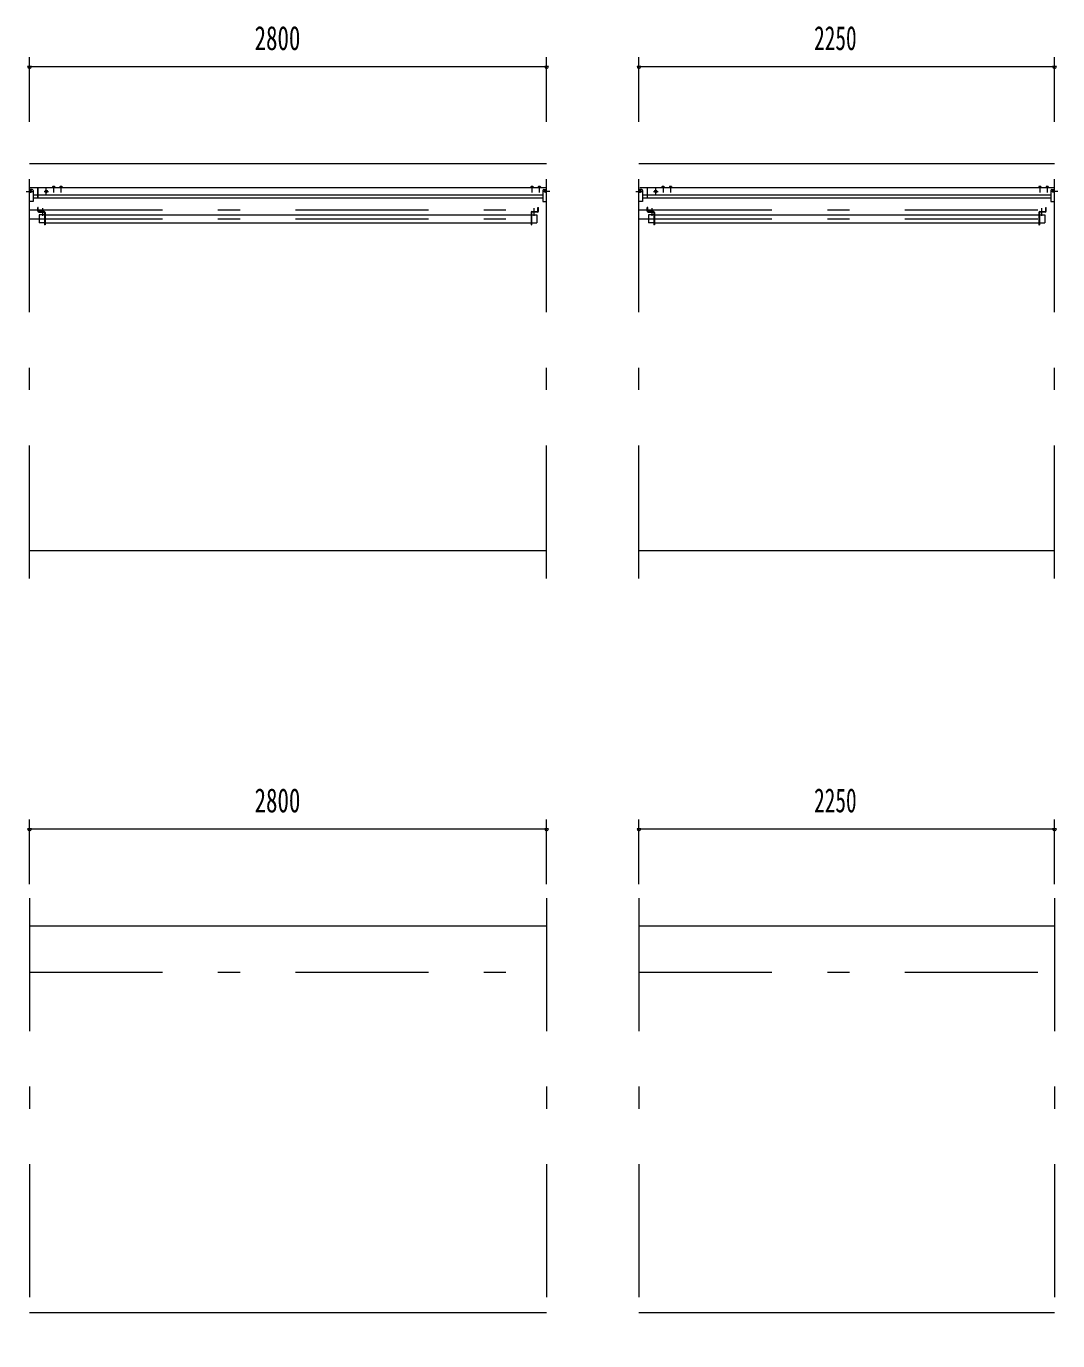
# Model space of a CAD drawing. Units: millimetres, scale not verified. Extents: x -26656 to 26658, y -10500 to 10500.
# Drawn here: x -15186 to -9601, y -7705 to -592 of the extents above; entities that cross this region are included whole.
import ezdxf
from ezdxf.enums import TextEntityAlignment as Align

# ---------------------------------------------------------------- set-up
doc = ezdxf.new("R2010")
doc.units = ezdxf.units.MM
doc.header["$LTSCALE"] = 60
doc.linetypes.add('USER3', pattern=[24, 12, -5, 2, -5])
for name, color, linetype, lineweight in [('0-2_1-05BOLD', 7, 'Continuous', 18), ('0-3_1-25CENTER', 3, 'USER3', 18), ('0-5_1-55DIM', 3, 'Continuous', 18)]:
    doc.layers.add(name, color=color, linetype=linetype, lineweight=lineweight)
doc.styles.add('ＭＳ ゴシック', font='')
doc.styles.get('ＭＳ ゴシック').set_extended_font_data('MS Gothic')

msp = doc.modelspace()

# ---------------------------------------------------------------- linework, layer by layer
at = {"layer": '0-2_1-05BOLD'}
for p, q in [((-15168.48, -1335.33), (-12368.48, -1335.33)), ((-11868.48, -1335.33), (-9618.48, -1335.33)), ((-15153.48, -1475.28), (-15168.48, -1475.28)), ((-15168.48, -1480), (-15163.48, -1482.89)), ((-15168.48, -1491.55), (-15163.48, -1488.67)), ((-12368.48, -1465.78), (-15164.2, -1465.78)), ((-15159.98, -1481.78), (-15163.68, -1481.78)), ((-15163.68, -1489.78), (-15159.98, -1489.78)), ((-15163.48, -1488.67), (-15163.48, -1482.89)), ((-15123.48, -1465.78), (-15123.48, -1523.38)), ((-15123.48, -1467.38), (-15122.48, -1467.38)), ((-15122.48, -1523.38), (-15122.48, -1465.78)), ((-15082.48, -1488.67), (-15077.48, -1491.55)), ((-15077.48, -1491.55), (-15072.48, -1488.67)), ((-15072.48, -1488.67), (-15072.48, -1482.89)), ((-15044.23, -1464.18), (-15044.23, -1465.78)), ((-15031.73, -1464.18), (-15044.23, -1464.18)), ((-15040.87, -1460.68), (-15040.87, -1464.18)), ((-15035.1, -1460.68), (-15035.1, -1464.18)), ((-15033.08, -1460.18), (-15032.21, -1460.68)), ((-15032.21, -1460.68), (-15032.21, -1464.18)), ((-15031.73, -1464.18), (-15031.73, -1465.78)), ((-14991.73, -1464.18), (-15004.23, -1464.18)), ((-15004.23, -1464.18), (-15004.23, -1465.78)), ((-15000.87, -1460.68), (-15000.87, -1464.18)), ((-14995.1, -1460.68), (-14995.1, -1464.18)), ((-14993.09, -1460.18), (-14992.21, -1460.68)), ((-14992.21, -1460.68), (-14992.21, -1464.18)), ((-14991.73, -1464.18), (-14991.73, -1465.78)), ((-12454.23, -1464.18), (-12454.23, -1465.78)), ((-12441.73, -1464.18), (-12454.23, -1464.18)), ((-12450.87, -1460.68), (-12450.87, -1464.18)), ((-12445.1, -1460.68), (-12445.1, -1464.18)), ((-12443.08, -1460.18), (-12442.21, -1460.68)), ((-12442.21, -1460.68), (-12442.21, -1464.18)), ((-12441.73, -1464.18), (-12441.73, -1465.78)), ((-12414.23, -1464.18), (-12414.23, -1465.78)), ((-12401.73, -1464.18), (-12414.23, -1464.18)), ((-12410.87, -1460.68), (-12410.87, -1464.18)), ((-12405.1, -1460.68), (-12405.1, -1464.18)), ((-12403.08, -1460.18), (-12402.21, -1460.68)), ((-12402.21, -1460.68), (-12402.21, -1464.18)), ((-12401.73, -1464.18), (-12401.73, -1465.78)), ((-12388.48, -1480.28), (-12388.48, -1540.78)), ((-12383.49, -1475.28), (-12368.48, -1475.28)), ((-12376.98, -1481.78), (-12373.29, -1481.78)), ((-12373.29, -1489.78), (-12376.98, -1489.78)), ((-12368.49, -1480), (-12373.48, -1482.89)), ((-12373.48, -1488.67), (-12373.48, -1482.89)), ((-12368.48, -1491.55), (-12373.48, -1488.67)), ((-11853.48, -1475.28), (-11868.48, -1475.28)), ((-11868.48, -1480), (-11863.48, -1482.89)), ((-9618.48, -1465.78), (-11864.2, -1465.78)), ((-11859.98, -1481.78), (-11863.68, -1481.78)), ((-11863.68, -1489.78), (-11859.98, -1489.78)), ((-11823.48, -1465.78), (-11823.48, -1523.38)), ((-11823.48, -1467.38), (-11822.48, -1467.38)), ((-11822.48, -1523.38), (-11822.48, -1465.78)), ((-11782.49, -1482.89), (-11777.48, -1480)), ((-11782.49, -1488.67), (-11782.49, -1482.89)), ((-11777.48, -1480), (-11772.49, -1482.89)), ((-11744.23, -1464.18), (-11744.23, -1465.78)), ((-11731.73, -1464.18), (-11744.23, -1464.18)), ((-11740.87, -1460.68), (-11740.87, -1464.18)), ((-11735.1, -1460.68), (-11735.1, -1464.18)), ((-11733.09, -1460.18), (-11732.21, -1460.68)), ((-11732.21, -1460.68), (-11732.21, -1464.18)), ((-11731.73, -1464.18), (-11731.73, -1465.78)), ((-11691.74, -1464.18), (-11704.23, -1464.18)), ((-11704.23, -1464.18), (-11704.23, -1465.78)), ((-11700.87, -1460.68), (-11700.87, -1464.18)), ((-11695.1, -1460.68), (-11695.1, -1464.18)), ((-11693.09, -1460.18), (-11692.21, -1460.68)), ((-11692.21, -1460.68), (-11692.21, -1464.18)), ((-11691.74, -1464.18), (-11691.74, -1465.78)), ((-9704.23, -1464.18), (-9704.23, -1465.78)), ((-9691.73, -1464.18), (-9704.23, -1464.18)), ((-9700.87, -1460.68), (-9700.87, -1464.18)), ((-9695.1, -1460.68), (-9695.1, -1464.18)), ((-9693.08, -1460.18), (-9692.21, -1460.68)), ((-9692.21, -1460.68), (-9692.21, -1464.18)), ((-9691.73, -1464.18), (-9691.73, -1465.78)), ((-9664.23, -1464.18), (-9664.23, -1465.78)), ((-9651.73, -1464.18), (-9664.23, -1464.18)), ((-9660.87, -1460.68), (-9660.87, -1464.18)), ((-9655.1, -1460.68), (-9655.1, -1464.18)), ((-9653.08, -1460.18), (-9652.21, -1460.68)), ((-9652.21, -1460.68), (-9652.21, -1464.18)), ((-9651.73, -1464.18), (-9651.73, -1465.78)), ((-9638.48, -1480.28), (-9638.48, -1540.78)), ((-9633.49, -1475.28), (-9618.48, -1475.28)), ((-9626.99, -1481.78), (-9623.29, -1481.78)), ((-9623.29, -1489.78), (-9626.99, -1489.78)), ((-9618.49, -1480), (-9623.49, -1482.89)), ((-9623.49, -1488.67), (-9623.49, -1482.89)), ((-9618.48, -1491.55), (-9623.49, -1488.67)), ((-12388.48, -1505.78), (-15148.48, -1505.78)), ((-12388.48, -1523.38), (-15148.48, -1523.38)), ((-15122.48, -1502.38), (-15123.48, -1502.38)), ((-12388.48, -1540.78), (-12368.48, -1540.78)), ((-9638.48, -1505.78), (-11848.49, -1505.78)), ((-9638.48, -1523.38), (-11848.49, -1523.38)), ((-11822.48, -1502.38), (-11823.48, -1502.38)), ((-9638.48, -1540.78), (-9618.48, -1540.78)), ((-15120.74, -1573.33), (-15123.94, -1573.33)), ((-15123.94, -1593.33), (-15123.94, -1573.33)), ((-15120.74, -1593.33), (-15120.74, -1573.33)), ((-15089.14, -1595.33), (-15118.74, -1595.33)), ((-15118.74, -1598.53), (-15089.14, -1598.53)), ((-15115.99, -1613.13), (-15115.99, -1655.83)), ((-15087.14, -1613.13), (-15115.99, -1613.13)), ((-15087.14, -1600.53), (-15087.14, -1666.33)), ((-15083.94, -1600.53), (-15083.94, -1666.33)), ((-15083.94, -1613.13), (-12453.03, -1613.13)), ((-12453.03, -1600.53), (-12453.03, -1666.33)), ((-12449.84, -1600.53), (-12449.84, -1666.33)), ((-12449.84, -1613.13), (-12420.99, -1613.13)), ((-12447.83, -1595.33), (-12418.23, -1595.33)), ((-12418.23, -1598.53), (-12447.83, -1598.53)), ((-12420.99, -1613.13), (-12420.99, -1655.83)), ((-12413.04, -1593.33), (-12413.04, -1573.33)), ((-11823.94, -1593.33), (-11823.94, -1573.33)), ((-11820.74, -1573.33), (-11823.94, -1573.33)), ((-11820.74, -1593.33), (-11820.74, -1573.33)), ((-11789.14, -1595.33), (-11818.74, -1595.33)), ((-11818.74, -1598.53), (-11789.14, -1598.53)), ((-11815.99, -1613.13), (-11815.99, -1655.83)), ((-11787.14, -1613.13), (-11815.99, -1613.13)), ((-11787.14, -1600.53), (-11787.14, -1666.33)), ((-11783.94, -1600.53), (-11783.94, -1666.33)), ((-11783.94, -1613.13), (-9703.04, -1613.13)), ((-9703.03, -1600.53), (-9703.03, -1666.33)), ((-9699.84, -1600.53), (-9699.84, -1666.33)), ((-9699.84, -1613.13), (-9670.99, -1613.13)), ((-9697.84, -1595.33), (-9668.24, -1595.33)), ((-9668.24, -1598.53), (-9697.84, -1598.53)), ((-9670.99, -1613.13), (-9670.99, -1655.83)), ((-9663.04, -1593.33), (-9663.04, -1573.33)), ((-15087.14, -1655.83), (-15115.99, -1655.83)), ((-15083.94, -1666.33), (-15087.14, -1666.33)), ((-15083.94, -1655.83), (-12453.03, -1655.83)), ((-12453.03, -1666.33), (-12449.84, -1666.33)), ((-12449.84, -1655.83), (-12420.99, -1655.83)), ((-11787.14, -1655.83), (-11815.99, -1655.83)), ((-11783.94, -1666.33), (-11787.14, -1666.33)), ((-11783.94, -1655.83), (-9703.04, -1655.83)), ((-9703.03, -1666.33), (-9699.84, -1666.33)), ((-9699.84, -1655.83), (-9670.99, -1655.83)), ((-12368.48, -3430.33), (-15168.48, -3430.33)), ((-9618.48, -3430.33), (-11868.48, -3430.33)), ((-15168.48, -5460.33), (-12368.48, -5460.33)), ((-11868.48, -5460.33), (-9618.48, -5460.33)), ((-12368.48, -7555.33), (-15168.48, -7555.33)), ((-9618.48, -7555.33), (-11868.48, -7555.33))]:
    msp.add_line(p, q, dxfattribs=at)
for points in [[(-15148.48, -1480.28), (-15148.48, -1540.78), (-15168.48, -1540.78)], [(-15082.48, -1488.67), (-15082.48, -1482.89), (-15077.48, -1480), (-15072.48, -1482.89)], [(-15033.08, -1460.18), (-15042.88, -1460.18), (-15043.76, -1460.68), (-15043.76, -1464.18)], [(-14993.09, -1460.18), (-15002.88, -1460.18), (-15003.76, -1460.68), (-15003.76, -1464.18)], [(-12443.08, -1460.18), (-12452.88, -1460.18), (-12453.76, -1460.68), (-12453.76, -1464.18)], [(-12403.08, -1460.18), (-12412.88, -1460.18), (-12413.76, -1460.68), (-12413.76, -1464.18)], [(-11848.49, -1480.28), (-11848.49, -1540.78), (-11868.48, -1540.78)], [(-11868.48, -1491.55), (-11863.48, -1488.67), (-11863.48, -1482.89)], [(-11782.49, -1488.67), (-11777.48, -1491.55), (-11772.49, -1488.67), (-11772.49, -1482.89)], [(-11733.09, -1460.18), (-11742.88, -1460.18), (-11743.76, -1460.68), (-11743.76, -1464.18)], [(-11693.09, -1460.18), (-11702.88, -1460.18), (-11703.76, -1460.68), (-11703.76, -1464.18)], [(-9693.08, -1460.18), (-9702.88, -1460.18), (-9703.76, -1460.68), (-9703.76, -1464.18)], [(-9653.08, -1460.18), (-9662.88, -1460.18), (-9663.76, -1460.68), (-9663.76, -1464.18)], [(-12416.23, -1593.33), (-12416.23, -1573.33), (-12413.04, -1573.33)], [(-9666.24, -1593.33), (-9666.24, -1573.33), (-9663.04, -1573.33)]]:
    msp.add_lwpolyline(points, dxfattribs=at)
for centre, radius in [((-15077.48, -1485.78), 6.25), ((-15077.48, -1485.78), 4.9), ((-11777.48, -1485.78), 6.25), ((-11777.48, -1485.78), 4.9)]:
    msp.add_circle(centre, radius, dxfattribs=at)
for centre, radius, start, end in [((-15168.48, -1485.78), 6.25, 270, 90), ((-15168.48, -1485.78), 4.9, 270, 90), ((-15159.98, -1485.78), 4, 270, 90), ((-15153.48, -1480.28), 5, 0, 90), ((-15042.32, -1462.49), 2.32, 51.45377, 90), ((-15037.98, -1468.69), 8.51, 70.16867, 109.82912), ((-15033.65, -1462.5), 2.32, 90, 128.53143), ((-15002.32, -1462.49), 2.32, 51.45377, 90), ((-14997.98, -1468.69), 8.51, 70.16867, 109.82912), ((-14993.66, -1462.5), 2.32, 90, 128.53143), ((-12452.31, -1462.49), 2.32, 51.45377, 90), ((-12447.98, -1468.69), 8.51, 70.16867, 109.82912), ((-12443.65, -1462.5), 2.32, 90, 128.53143), ((-12412.31, -1462.49), 2.32, 51.45377, 90), ((-12407.98, -1468.69), 8.51, 70.16867, 109.82912), ((-12403.65, -1462.5), 2.32, 90, 128.53143), ((-12383.49, -1480.28), 5, 90, 180), ((-12376.98, -1485.78), 4, 90, 270), ((-12368.48, -1485.78), 6.25, 90, 270), ((-12368.48, -1485.78), 4.9, 90, 270), ((-11868.48, -1485.78), 6.25, 270, 90), ((-11868.48, -1485.78), 4.9, 270, 90), ((-11859.98, -1485.78), 4, 270, 90), ((-11853.48, -1480.28), 5, 0, 90), ((-11742.32, -1462.49), 2.32, 51.45377, 90), ((-11737.98, -1468.69), 8.51, 70.16867, 109.82912), ((-11733.66, -1462.5), 2.32, 90, 128.53143), ((-11702.32, -1462.49), 2.32, 51.45377, 90), ((-11697.98, -1468.69), 8.51, 70.16867, 109.82912), ((-11693.66, -1462.5), 2.32, 90, 128.53143), ((-9702.31, -1462.49), 2.32, 51.45377, 90), ((-9697.98, -1468.69), 8.51, 70.16867, 109.82912), ((-9693.65, -1462.5), 2.32, 90, 128.53143), ((-9662.31, -1462.49), 2.32, 51.45377, 90), ((-9657.98, -1468.69), 8.51, 70.16867, 109.82912), ((-9653.65, -1462.5), 2.32, 90, 128.53143), ((-9633.49, -1480.28), 5, 90, 180), ((-9626.99, -1485.78), 4, 90, 270), ((-9618.48, -1485.78), 6.25, 90, 270), ((-9618.48, -1485.78), 4.9, 90, 270), ((-15118.74, -1593.33), 5.2, 180, 270), ((-15118.74, -1593.33), 2, 180, 270), ((-15089.14, -1600.53), 5.2, 0, 90), ((-15089.14, -1600.53), 2, 0, 90), ((-12447.83, -1600.53), 5.2, 90, 180), ((-12447.83, -1600.53), 2, 90, 180), ((-12418.23, -1593.33), 2, 270, 0), ((-12418.23, -1593.33), 5.2, 270, 0), ((-11818.74, -1593.33), 5.2, 180, 270), ((-11818.74, -1593.33), 2, 180, 270), ((-11789.14, -1600.53), 5.2, 0, 90), ((-11789.14, -1600.53), 2, 0, 90), ((-9697.84, -1600.53), 5.2, 90, 180), ((-9697.84, -1600.53), 2, 90, 180), ((-9668.24, -1593.33), 2, 270, 0), ((-9668.24, -1593.33), 5.2, 270, 0)]:
    msp.add_arc(centre, radius, start, end, dxfattribs=at)
at = {"layer": '0-3_1-25CENTER'}
for p, q in [((-15168.48, -3580.33), (-15168.48, -1185.33)), ((-12368.48, -3580.33), (-12368.48, -1185.33)), ((-11868.48, -3580.33), (-11868.48, -1185.33)), ((-9618.48, -3580.33), (-9618.48, -1185.33)), ((-15185.98, -1485.78), (-15150.98, -1485.78)), ((-15089.98, -1485.78), (-15064.98, -1485.78)), ((-15077.48, -1505.78), (-15077.48, -1465.78)), ((-15037.98, -1457.76), (-15037.98, -1492.64)), ((-14997.98, -1457.76), (-14997.98, -1492.64)), ((-12447.98, -1457.76), (-12447.98, -1492.64)), ((-12407.98, -1457.76), (-12407.98, -1492.64)), ((-12350.98, -1485.78), (-12385.98, -1485.78)), ((-11885.98, -1485.78), (-11850.98, -1485.78)), ((-11789.99, -1485.78), (-11764.99, -1485.78)), ((-11777.48, -1505.78), (-11777.48, -1465.78)), ((-11737.98, -1457.76), (-11737.98, -1492.64)), ((-11697.98, -1457.76), (-11697.98, -1492.64)), ((-9697.98, -1457.76), (-9697.98, -1492.64)), ((-9657.98, -1457.76), (-9657.98, -1492.64)), ((-9600.99, -1485.78), (-9635.98, -1485.78)), ((-15168.48, -1585.33), (-12368.48, -1585.33)), ((-15168.48, -1634.48), (-12368.48, -1634.48)), ((-15098.93, -1576.33), (-15098.93, -1618.13)), ((-12438.03, -1576.33), (-12438.03, -1618.13)), ((-11868.48, -1585.33), (-9618.48, -1585.33)), ((-11868.48, -1634.48), (-9618.48, -1634.48)), ((-11798.94, -1576.33), (-11798.94, -1618.13)), ((-9688.04, -1576.33), (-9688.04, -1618.13)), ((-15168.48, -5310.33), (-15168.48, -7705.33)), ((-12368.48, -5310.33), (-12368.48, -7705.33)), ((-11868.48, -5310.33), (-11868.48, -7705.33)), ((-9618.48, -5310.33), (-9618.48, -7705.33)), ((-15168.48, -5710.33), (-12368.48, -5710.33)), ((-11868.48, -5710.33), (-9618.48, -5710.33))]:
    msp.add_line(p, q, dxfattribs=at)
at = {"layer": '0-5_1-55DIM'}
for p, q in [((-15168.48, -1110.33), (-15168.48, -760.33)), ((-12368.48, -1110.33), (-12368.48, -760.33)), ((-11868.48, -1110.33), (-11868.48, -760.33)), ((-9618.48, -1110.33), (-9618.48, -760.33)), ((-15158.48, -810.33), (-15178.48, -810.33)), ((-15168.48, -810.33), (-12368.48, -810.33)), ((-12358.48, -810.33), (-12378.48, -810.33)), ((-11858.48, -810.33), (-11878.48, -810.33)), ((-11868.48, -810.33), (-9618.48, -810.33)), ((-9608.48, -810.33), (-9628.48, -810.33)), ((-15168.48, -5235.33), (-15168.48, -4885.33)), ((-12368.48, -5235.33), (-12368.48, -4885.33)), ((-11868.48, -5235.33), (-11868.48, -4885.33)), ((-9618.48, -5235.33), (-9618.48, -4885.33)), ((-15158.48, -4935.33), (-15178.48, -4935.33)), ((-15168.48, -4935.33), (-12368.48, -4935.33)), ((-12358.48, -4935.33), (-12378.48, -4935.33)), ((-11858.48, -4935.33), (-11878.48, -4935.33)), ((-11868.48, -4935.33), (-9618.48, -4935.33)), ((-9608.48, -4935.33), (-9628.48, -4935.33))]:
    msp.add_line(p, q, dxfattribs=at)
for centre in [(-15168.48, -810.33), (-12368.48, -810.33), (-11868.48, -810.33), (-9618.48, -810.33), (-15168.48, -4935.33), (-12368.48, -4935.33), (-11868.48, -4935.33), (-9618.48, -4935.33)]:
    msp.add_arc(centre, 10, 180, 0, dxfattribs=at)

# ---------------------------------------------------------------- texts
at = {"layer": '0-5_1-55DIM', "color": 7, "style": 'ＭＳ ゴシック'}
for s, width, p in [('2800', 0.7, (-13949.75, -760.33)), ('2250', 0.65, (-10920.17, -760.33)), ('2800', 0.7, (-13949.75, -4885.33)), ('2250', 0.65, (-10920.17, -4885.33))]:
    msp.add_text(s, height=130.2, dxfattribs=dict(at, width=width)).set_placement(p, align=Align.BOTTOM_LEFT)

doc.saveas('drawing.dxf')
